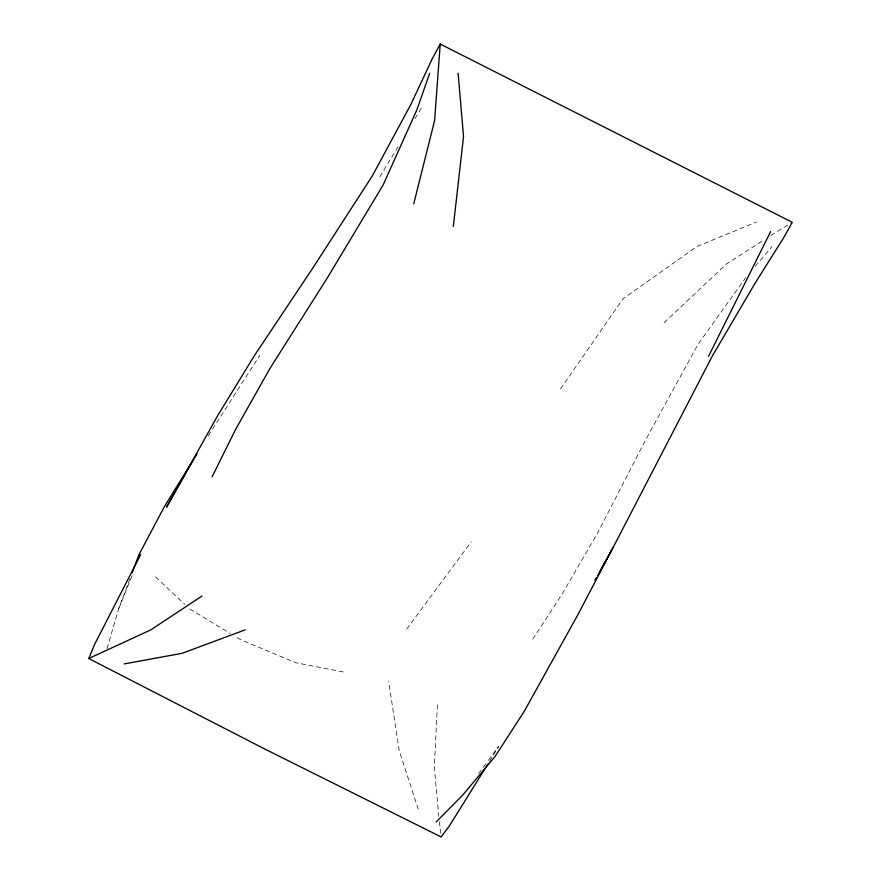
<?xml version="1.0" encoding="UTF-8"?>
<svg xmlns="http://www.w3.org/2000/svg" width="881" height="881" viewBox="0 0 881 881"><rect width="100%" height="100%" fill="white"/><g stroke="black" fill="none" stroke-linecap="round" stroke-linejoin="round"><path stroke-width="0.66" stroke-dasharray="4.41 3.3" d="M437.405 704.866L434.311 767.274L438.815 816.368M106.997 648.702L118.748 608.595L130.245 577.892M118.748 608.595L132.998 573.432M379.788 176.861L399.522 144.209M415.017 118.55L421.36 108.055M489.462 761.514L498.745 746.284L486.664 762.638M208.345 435.632L259.807 355.351M532.752 639.188L561.715 594.752L597.131 533.886L645.487 440.159L698.126 344.196L745.667 277.713M560.481 388.962L622.966 298.846L696.629 246.669L756.471 222.023M478.614 773.529L485.86 763.728M406.692 629.122L471.291 541.749M755.259 266.26L771.976 246.603M664.043 322.776L726.55 263.904L764.069 239.852M770.886 235.48L791.138 222.981M343.425 671.994L295.994 662.798L240.667 639.727L234.875 636.225M189.734 608.991L230.249 633.439M155.519 576.846L184.845 604.399M418.288 809.298L399.192 750.59L388.664 681.332M439.366 821.643L440.687 833.118"/><path stroke-width="1.32" d="M600.379 570.679L613.429 546.881L712.586 355.561L755.094 283.175L783.506 238.013L792.261 222.298L440.214 44.05L434.608 120.554L413.762 203.742M453.33 226.516L463.527 136.533L458.12 73.211M429.664 73.31L416.889 109.795L383.202 184.834L326.763 278.848L270.049 368.28L235.513 429.587L212.079 476.819M132.161 572.771L138.868 554.854L164.461 506.476L197.025 453.913M488.03 763.849L449.332 826.015L441.128 836.95L264.564 748.905L88.739 658.525L94.498 644.617L140.641 554.601M770.622 231.582L708.434 356.552M613.429 546.881L577.892 614.696L524.217 711.385L495.133 756.383L462.503 795.334L436.183 821.929M440.214 44.05L432.197 58.895L410.843 104.509L372.377 175.804L313.063 267.648L254.356 355.693L217.717 415.579L166.509 507.203L192.774 460.774M595.115 580.26L596.415 577.881L595.16 580.194M597.714 575.513L611.381 550.581M201.98 596.019L150.783 629.893L88.739 658.525M245.226 629.827L182.059 653.339L124.122 663.933"/></g></svg>
